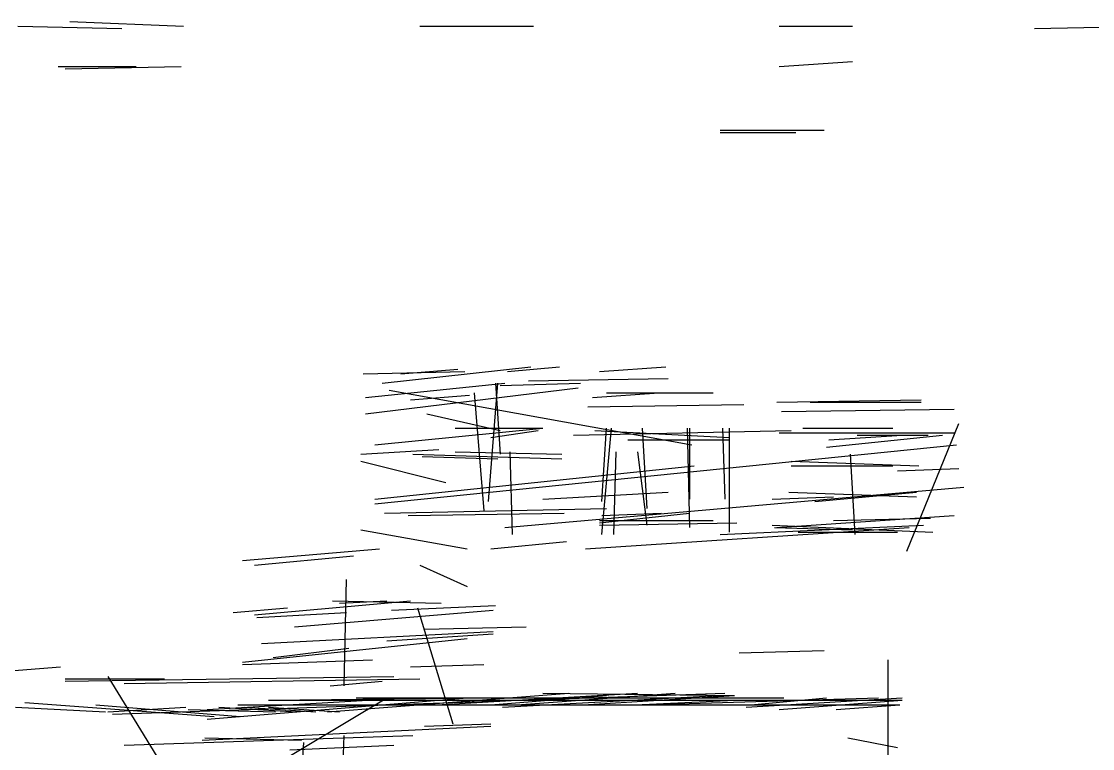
# Model space of a CAD drawing. Header units: metres. Extents: x 0.1 to 46.8, y -33.1 to 0.
# Drawn here: x 36.585 to 41.115, y -14.805 to -11.73 of the extents above; entities that cross this region are included whole.
import ezdxf

# ---------------------------------------------------------------- set-up
doc = ezdxf.new("R2010")
doc.units = ezdxf.units.M
doc.layers.add('Lines', color=7, linetype='Continuous')
doc.layers.add('Walls', color=2, linetype='Continuous')

msp = doc.modelspace()

# ---------------------------------------------------------------- linework, layer by layer
at = {"layer": 'Lines'}
for p, q in [((36.79, -11.73), (37.27, -11.75)), ((36.57, -11.75), (37.01, -11.76)), ((38.27, -11.75), (38.75, -11.75)), ((39.79, -11.75), (40.1, -11.75)), ((40.87, -11.76), (41.33, -11.75)), ((39.79, -11.92), (40.1, -11.9)), ((36.74, -11.92), (37.07, -11.92)), ((36.77, -11.93), (37.26, -11.92)), ((39.54, -12.19), (39.98, -12.19)), ((39.54, -12.2), (39.86, -12.2)), ((38.03, -13.22), (38.46, -13.21)), ((38.11, -13.26), (38.74, -13.19)), ((38.19, -13.22), (38.43, -13.2)), ((38.64, -13.21), (38.86, -13.19)), ((39.03, -13.21), (39.31, -13.19)), ((38.04, -13.32), (38.63, -13.26)), ((38.56, -13.76), (38.6, -13.26)), ((38.59, -13.26), (38.61, -13.56)), ((38.61, -13.27), (38.95, -13.26)), ((38.73, -13.25), (39.32, -13.24)), ((38.04, -13.39), (38.94, -13.28)), ((38.14, -13.29), (39.42, -13.52)), ((38.23, -13.33), (38.48, -13.31)), ((38.5, -13.3), (38.54, -13.8)), ((39, -13.32), (39.28, -13.3)), ((39.06, -13.3), (39.51, -13.3)), ((38.98, -13.36), (39.64, -13.35)), ((39.78, -13.34), (40.39, -13.33)), ((39.92, -13.34), (40.39, -13.34)), ((38.3, -13.39), (38.61, -13.46)), ((39.8, -13.38), (40.53, -13.37)), ((38.08, -13.52), (38.79, -13.45)), ((38.42, -13.45), (38.79, -13.45)), ((39.04, -13.76), (39.06, -13.45)), ((39.04, -13.9), (39.08, -13.45)), ((39.21, -13.45), (39.23, -13.79)), ((39.4, -13.45), (39.41, -13.87)), ((39.41, -13.45), (39.41, -13.75)), ((39.55, -13.45), (39.56, -13.75)), ((39.58, -13.89), (39.58, -13.45)), ((39.89, -13.45), (40.27, -13.45)), ((40.33, -13.97), (40.55, -13.43)), ((38.57, -13.49), (38.77, -13.46)), ((38.92, -13.48), (39.84, -13.46)), ((39.01, -13.46), (39.58, -13.49)), ((39.79, -13.47), (40.53, -13.47)), ((39.99, -13.53), (40.48, -13.48)), ((40, -13.5), (40.31, -13.48)), ((40.12, -13.48), (40.42, -13.48)), ((38.02, -13.56), (38.35, -13.54)), ((38.08, -13.77), (40.54, -13.52)), ((39.15, -13.5), (39.58, -13.5)), ((38.24, -13.56), (38.87, -13.58)), ((38.28, -13.57), (38.6, -13.58)), ((38.42, -13.55), (38.87, -13.56)), ((38.65, -13.55), (38.66, -13.9)), ((39.09, -13.9), (39.1, -13.55)), ((39.19, -13.55), (39.23, -13.86)), ((40.09, -13.56), (40.11, -13.9)), ((38.02, -13.59), (38.38, -13.68)), ((38.08, -13.75), (39.43, -13.61)), ((39.84, -13.59), (40.38, -13.61)), ((39.84, -13.61), (40.27, -13.61)), ((40.29, -13.63), (40.55, -13.62)), ((38.63, -13.87), (40.57, -13.7)), ((38.79, -13.75), (39.32, -13.72)), ((39.83, -13.72), (40.37, -13.74)), ((39.94, -13.76), (40.37, -13.72)), ((39.76, -13.75), (40.02, -13.74)), ((38.12, -13.81), (39.06, -13.79)), ((38.22, -13.82), (38.88, -13.81)), ((39.03, -13.85), (39.41, -13.81)), ((39.04, -13.82), (39.29, -13.81)), ((39.03, -13.84), (39.51, -13.84)), ((39.03, -13.86), (39.61, -13.85)), ((39.54, -13.9), (40.4, -13.86)), ((39.76, -13.86), (40.44, -13.89)), ((39.78, -13.87), (40.53, -13.82)), ((40.02, -13.84), (40.43, -13.83)), ((38.02, -13.88), (38.47, -13.96)), ((38.97, -13.96), (40.34, -13.87)), ((39.77, -13.87), (40.1, -13.88)), ((39.87, -13.89), (40.29, -13.89)), ((38.57, -13.96), (38.89, -13.93)), ((37.52, -14.01), (38.1, -13.96)), ((37.57, -14.03), (37.99, -13.99)), ((38.27, -14.03), (38.47, -14.12)), ((37.95, -14.54), (37.96, -14.09)), ((37.48, -14.23), (37.71, -14.21)), ((37.57, -14.24), (38.23, -14.18)), ((37.74, -14.29), (38.58, -14.22)), ((37.9, -14.18), (38.36, -14.19)), ((37.93, -14.19), (38.13, -14.18)), ((38.15, -14.22), (38.59, -14.2)), ((38.26, -14.21), (38.41, -14.7)), ((37.58, -14.25), (37.96, -14.23)), ((37.6, -14.36), (38.58, -14.31)), ((38.29, -14.3), (38.72, -14.29)), ((37.52, -14.44), (38.47, -14.34)), ((38.13, -14.35), (38.58, -14.32)), ((37.65, -14.42), (37.97, -14.38)), ((39.62, -14.4), (39.98, -14.39)), ((37.52, -14.45), (38.07, -14.43)), ((38.23, -14.46), (38.54, -14.45)), ((40.25, -14.96), (40.25, -14.43)), ((35.84, -14.53), (36.75, -14.46)), ((36.77, -14.52), (38.16, -14.5)), ((36.77, -14.51), (37.19, -14.51)), ((36.95, -14.5), (37.22, -14.94)), ((37.02, -14.53), (38.27, -14.51)), ((37.89, -14.54), (38.11, -14.52)), ((36.97, -14.66), (39.56, -14.57)), ((37.88, -14.65), (38.9, -14.57)), ((38.34, -14.62), (39.19, -14.57)), ((38.57, -14.62), (39.06, -14.58)), ((38.62, -14.63), (39.53, -14.58)), ((38.68, -14.62), (39.35, -14.57)), ((38.79, -14.57), (39.6, -14.58)), ((38.96, -14.62), (39.6, -14.58)), ((36.56, -14.63), (36.94, -14.65)), ((36.6, -14.61), (37.4, -14.67)), ((36.9, -14.62), (37.51, -14.67)), ((36.95, -14.65), (37.28, -14.63)), ((36.96, -15.29), (38.13, -14.59)), ((37.37, -14.68), (38.47, -14.59)), ((37.37, -14.64), (38.22, -14.59)), ((37.42, -14.63), (37.75, -14.65)), ((37.5, -14.62), (40.3, -14.62)), ((37.53, -14.63), (37.83, -14.65)), ((37.63, -14.6), (38.56, -14.59)), ((37.63, -14.6), (40.31, -14.6)), ((37.63, -14.63), (37.93, -14.65)), ((38, -14.59), (39.81, -14.59)), ((39.18, -14.62), (39.6, -14.6)), ((39.22, -14.62), (40.21, -14.59)), ((39.65, -14.63), (40.31, -14.59)), ((39.67, -14.62), (39.99, -14.59)), ((39.79, -14.64), (40.31, -14.6)), ((40.03, -14.64), (40.3, -14.62)), ((37.29, -14.64), (37.66, -14.65)), ((37.35, -14.77), (38.57, -14.71)), ((38.29, -14.71), (38.57, -14.7)), ((37.02, -14.79), (38.24, -14.75)), ((37.36, -14.76), (37.77, -14.77)), ((37.94, -15.06), (37.95, -14.75)), ((40.08, -14.76), (40.29, -14.8)), ((37.72, -14.81), (38.16, -14.79)), ((37.75, -15.23), (37.78, -14.78))]:
    msp.add_line(p, q, dxfattribs=at)
at = {"layer": 'Walls'}
for p, q in [((38.11, -13.26), (38.74, -13.19)), ((38.11, -13.26), (38.74, -13.19)), ((38.11, -13.26), (38.74, -13.19)), ((38.11, -13.26), (38.74, -13.19)), ((38.11, -13.26), (38.74, -13.19)), ((38.11, -13.26), (38.74, -13.19)), ((38.04, -13.32), (38.63, -13.26)), ((38.04, -13.32), (38.63, -13.26)), ((38.04, -13.32), (38.63, -13.26)), ((38.04, -13.32), (38.63, -13.26)), ((38.04, -13.32), (38.63, -13.26)), ((38.04, -13.32), (38.63, -13.26)), ((38.04, -13.32), (38.63, -13.26)), ((38.73, -13.25), (39.32, -13.24)), ((38.73, -13.25), (39.32, -13.24)), ((38.73, -13.25), (39.32, -13.24)), ((38.73, -13.25), (39.32, -13.24)), ((38.73, -13.25), (39.32, -13.24)), ((38.73, -13.25), (39.32, -13.24)), ((38.73, -13.25), (39.32, -13.24)), ((38.73, -13.25), (39.32, -13.24)), ((38.73, -13.25), (39.32, -13.24)), ((38.73, -13.25), (39.32, -13.24)), ((38.73, -13.25), (39.32, -13.24)), ((38.73, -13.25), (39.32, -13.24)), ((38.73, -13.25), (39.32, -13.24)), ((38.73, -13.25), (39.32, -13.24)), ((38.73, -13.25), (39.32, -13.24)), ((38.04, -13.39), (38.94, -13.28)), ((38.04, -13.39), (38.94, -13.28)), ((38.04, -13.39), (38.94, -13.28)), ((38.04, -13.39), (38.94, -13.28)), ((38.04, -13.39), (38.94, -13.28)), ((38.04, -13.39), (38.94, -13.28)), ((38.04, -13.39), (38.94, -13.28)), ((38.04, -13.39), (38.94, -13.28)), ((38.14, -13.29), (39.42, -13.52)), ((38.14, -13.29), (39.42, -13.52)), ((38.98, -13.36), (39.64, -13.35)), ((38.98, -13.36), (39.64, -13.35)), ((38.98, -13.36), (39.64, -13.35)), ((38.98, -13.36), (39.64, -13.35)), ((38.98, -13.36), (39.64, -13.35)), ((38.98, -13.36), (39.64, -13.35)), ((38.98, -13.36), (39.64, -13.35)), ((38.98, -13.36), (39.64, -13.35)), ((38.98, -13.36), (39.64, -13.35)), ((39.78, -13.34), (40.39, -13.33)), ((39.78, -13.34), (40.39, -13.33)), ((39.78, -13.34), (40.39, -13.33)), ((39.78, -13.34), (40.39, -13.33)), ((39.78, -13.34), (40.39, -13.33)), ((39.78, -13.34), (40.39, -13.33)), ((39.78, -13.34), (40.39, -13.33)), ((39.78, -13.34), (40.39, -13.33)), ((39.78, -13.34), (40.39, -13.33)), ((39.78, -13.34), (40.39, -13.33)), ((39.8, -13.38), (40.53, -13.37)), ((39.8, -13.38), (40.53, -13.37)), ((39.8, -13.38), (40.53, -13.37)), ((39.8, -13.38), (40.53, -13.37)), ((39.8, -13.38), (40.53, -13.37)), ((39.8, -13.38), (40.53, -13.37)), ((39.8, -13.38), (40.53, -13.37)), ((39.8, -13.38), (40.53, -13.37)), ((38.08, -13.52), (38.79, -13.45)), ((38.08, -13.52), (38.79, -13.45)), ((38.08, -13.52), (38.79, -13.45)), ((38.08, -13.52), (38.79, -13.45)), ((38.08, -13.52), (38.79, -13.45)), ((38.08, -13.52), (38.79, -13.45)), ((38.08, -13.52), (38.79, -13.45)), ((38.08, -13.52), (38.79, -13.45)), ((38.92, -13.48), (39.84, -13.46)), ((38.92, -13.48), (39.84, -13.46)), ((38.92, -13.48), (39.84, -13.46)), ((38.92, -13.48), (39.84, -13.46)), ((38.92, -13.48), (39.84, -13.46)), ((38.92, -13.48), (39.84, -13.46)), ((38.92, -13.48), (39.84, -13.46)), ((38.92, -13.48), (39.84, -13.46)), ((38.92, -13.48), (39.84, -13.46)), ((38.92, -13.48), (39.84, -13.46)), ((38.92, -13.48), (39.84, -13.46)), ((38.92, -13.48), (39.84, -13.46)), ((38.92, -13.48), (39.84, -13.46)), ((39.01, -13.46), (39.58, -13.49)), ((39.01, -13.46), (39.58, -13.49)), ((39.01, -13.46), (39.58, -13.49)), ((39.01, -13.46), (39.58, -13.49)), ((39.01, -13.46), (39.58, -13.49)), ((39.01, -13.46), (39.58, -13.49)), ((39.01, -13.46), (39.58, -13.49)), ((39.01, -13.46), (39.58, -13.49)), ((39.01, -13.46), (39.58, -13.49)), ((39.01, -13.46), (39.58, -13.49)), ((39.01, -13.46), (39.58, -13.49)), ((39.79, -13.47), (40.53, -13.47)), ((39.79, -13.47), (40.53, -13.47)), ((39.79, -13.47), (40.53, -13.47)), ((39.79, -13.47), (40.53, -13.47)), ((39.79, -13.47), (40.53, -13.47)), ((39.79, -13.47), (40.53, -13.47)), ((39.79, -13.47), (40.53, -13.47)), ((39.79, -13.47), (40.53, -13.47)), ((38.08, -13.77), (40.54, -13.52)), ((38.08, -13.77), (40.54, -13.52)), ((38.08, -13.77), (40.54, -13.52)), ((38.08, -13.77), (40.54, -13.52)), ((38.08, -13.77), (40.54, -13.52)), ((38.08, -13.77), (40.54, -13.52)), ((38.08, -13.77), (40.54, -13.52)), ((38.08, -13.77), (40.54, -13.52)), ((38.08, -13.77), (40.54, -13.52)), ((38.08, -13.77), (40.54, -13.52)), ((38.08, -13.77), (40.54, -13.52)), ((38.08, -13.77), (40.54, -13.52)), ((38.08, -13.77), (40.54, -13.52)), ((38.08, -13.77), (40.54, -13.52)), ((38.24, -13.56), (38.87, -13.58)), ((38.24, -13.56), (38.87, -13.58)), ((38.24, -13.56), (38.87, -13.58)), ((38.24, -13.56), (38.87, -13.58)), ((38.24, -13.56), (38.87, -13.58)), ((38.24, -13.56), (38.87, -13.58)), ((38.24, -13.56), (38.87, -13.58)), ((38.24, -13.56), (38.87, -13.58)), ((38.24, -13.56), (38.87, -13.58)), ((38.24, -13.56), (38.87, -13.58)), ((38.24, -13.56), (38.87, -13.58)), ((38.24, -13.56), (38.87, -13.58)), ((38.24, -13.56), (38.87, -13.58)), ((38.08, -13.75), (39.43, -13.61)), ((38.08, -13.75), (39.43, -13.61)), ((38.08, -13.75), (39.43, -13.61)), ((38.08, -13.75), (39.43, -13.61)), ((38.08, -13.75), (39.43, -13.61)), ((38.08, -13.75), (39.43, -13.61)), ((38.08, -13.75), (39.43, -13.61)), ((38.08, -13.75), (39.43, -13.61)), ((38.08, -13.75), (39.43, -13.61)), ((38.08, -13.75), (39.43, -13.61)), ((38.08, -13.75), (39.43, -13.61)), ((38.08, -13.75), (39.43, -13.61)), ((38.08, -13.75), (39.43, -13.61)), ((38.08, -13.75), (39.43, -13.61)), ((39.84, -13.59), (40.38, -13.61)), ((39.84, -13.59), (40.38, -13.61)), ((39.84, -13.59), (40.38, -13.61)), ((39.84, -13.59), (40.38, -13.61)), ((39.84, -13.59), (40.38, -13.61)), ((39.84, -13.59), (40.38, -13.61)), ((39.84, -13.59), (40.38, -13.61)), ((39.84, -13.59), (40.38, -13.61)), ((38.63, -13.87), (40.57, -13.7)), ((38.63, -13.87), (40.57, -13.7)), ((38.63, -13.87), (40.57, -13.7)), ((38.63, -13.87), (40.57, -13.7)), ((38.63, -13.87), (40.57, -13.7)), ((38.63, -13.87), (40.57, -13.7)), ((38.63, -13.87), (40.57, -13.7)), ((38.63, -13.87), (40.57, -13.7)), ((38.63, -13.87), (40.57, -13.7)), ((38.63, -13.87), (40.57, -13.7)), ((38.63, -13.87), (40.57, -13.7)), ((38.63, -13.87), (40.57, -13.7)), ((38.63, -13.87), (40.57, -13.7)), ((38.63, -13.87), (40.57, -13.7)), ((38.63, -13.87), (40.57, -13.7)), ((38.79, -13.75), (39.32, -13.72)), ((38.79, -13.75), (39.32, -13.72)), ((38.79, -13.75), (39.32, -13.72)), ((38.79, -13.75), (39.32, -13.72)), ((38.79, -13.75), (39.32, -13.72)), ((38.79, -13.75), (39.32, -13.72)), ((38.79, -13.75), (39.32, -13.72)), ((38.79, -13.75), (39.32, -13.72)), ((38.79, -13.75), (39.32, -13.72)), ((38.79, -13.75), (39.32, -13.72)), ((38.79, -13.75), (39.32, -13.72)), ((38.79, -13.75), (39.32, -13.72)), ((38.79, -13.75), (39.32, -13.72)), ((38.79, -13.75), (39.32, -13.72)), ((39.83, -13.72), (40.37, -13.74)), ((39.83, -13.72), (40.37, -13.74)), ((39.83, -13.72), (40.37, -13.74)), ((39.83, -13.72), (40.37, -13.74)), ((39.83, -13.72), (40.37, -13.74)), ((39.83, -13.72), (40.37, -13.74)), ((39.83, -13.72), (40.37, -13.74)), ((39.83, -13.72), (40.37, -13.74)), ((39.83, -13.72), (40.37, -13.74)), ((38.12, -13.81), (39.06, -13.79)), ((38.12, -13.81), (39.06, -13.79)), ((38.12, -13.81), (39.06, -13.79)), ((38.12, -13.81), (39.06, -13.79)), ((38.12, -13.81), (39.06, -13.79)), ((38.12, -13.81), (39.06, -13.79)), ((38.12, -13.81), (39.06, -13.79)), ((38.12, -13.81), (39.06, -13.79)), ((38.12, -13.81), (39.06, -13.79)), ((38.12, -13.81), (39.06, -13.79)), ((38.12, -13.81), (39.06, -13.79)), ((38.12, -13.81), (39.06, -13.79)), ((38.12, -13.81), (39.06, -13.79)), ((38.22, -13.82), (38.88, -13.81)), ((38.22, -13.82), (38.88, -13.81)), ((38.22, -13.82), (38.88, -13.81)), ((38.22, -13.82), (38.88, -13.81)), ((38.22, -13.82), (38.88, -13.81)), ((38.22, -13.82), (38.88, -13.81)), ((38.22, -13.82), (38.88, -13.81)), ((38.22, -13.82), (38.88, -13.81)), ((38.22, -13.82), (38.88, -13.81)), ((38.22, -13.82), (38.88, -13.81)), ((38.22, -13.82), (38.88, -13.81)), ((38.22, -13.82), (38.88, -13.81)), ((38.22, -13.82), (38.88, -13.81)), ((38.22, -13.82), (38.88, -13.81)), ((38.22, -13.82), (38.88, -13.81)), ((39.03, -13.86), (39.61, -13.85)), ((39.03, -13.86), (39.61, -13.85)), ((39.03, -13.86), (39.61, -13.85)), ((39.03, -13.86), (39.61, -13.85)), ((39.03, -13.86), (39.61, -13.85)), ((39.03, -13.86), (39.61, -13.85)), ((39.03, -13.86), (39.61, -13.85)), ((39.03, -13.86), (39.61, -13.85)), ((39.03, -13.86), (39.61, -13.85)), ((39.03, -13.86), (39.61, -13.85)), ((39.03, -13.86), (39.61, -13.85)), ((39.03, -13.86), (39.61, -13.85)), ((39.03, -13.86), (39.61, -13.85)), ((39.03, -13.86), (39.61, -13.85)), ((39.03, -13.86), (39.61, -13.85)), ((39.03, -13.86), (39.61, -13.85)), ((39.03, -13.86), (39.61, -13.85)), ((39.54, -13.9), (40.4, -13.86)), ((39.54, -13.9), (40.4, -13.86)), ((39.54, -13.9), (40.4, -13.86)), ((39.54, -13.9), (40.4, -13.86)), ((39.54, -13.9), (40.4, -13.86)), ((39.54, -13.9), (40.4, -13.86)), ((39.54, -13.9), (40.4, -13.86)), ((39.54, -13.9), (40.4, -13.86)), ((39.54, -13.9), (40.4, -13.86)), ((39.54, -13.9), (40.4, -13.86)), ((39.54, -13.9), (40.4, -13.86)), ((39.54, -13.9), (40.4, -13.86)), ((39.54, -13.9), (40.4, -13.86)), ((39.54, -13.9), (40.4, -13.86)), ((39.54, -13.9), (40.4, -13.86)), ((39.76, -13.86), (40.44, -13.89)), ((39.76, -13.86), (40.44, -13.89)), ((39.76, -13.86), (40.44, -13.89)), ((39.76, -13.86), (40.44, -13.89)), ((39.76, -13.86), (40.44, -13.89)), ((39.76, -13.86), (40.44, -13.89)), ((39.76, -13.86), (40.44, -13.89)), ((39.76, -13.86), (40.44, -13.89)), ((39.76, -13.86), (40.44, -13.89)), ((39.78, -13.87), (40.53, -13.82)), ((39.78, -13.87), (40.53, -13.82)), ((39.78, -13.87), (40.53, -13.82)), ((39.78, -13.87), (40.53, -13.82)), ((39.78, -13.87), (40.53, -13.82)), ((39.78, -13.87), (40.53, -13.82)), ((39.78, -13.87), (40.53, -13.82)), ((39.78, -13.87), (40.53, -13.82)), ((39.78, -13.87), (40.53, -13.82)), ((38.97, -13.96), (40.34, -13.87)), ((38.97, -13.96), (40.34, -13.87)), ((38.97, -13.96), (40.34, -13.87)), ((38.97, -13.96), (40.34, -13.87)), ((38.97, -13.96), (40.34, -13.87)), ((38.97, -13.96), (40.34, -13.87)), ((38.97, -13.96), (40.34, -13.87)), ((38.97, -13.96), (40.34, -13.87)), ((38.97, -13.96), (40.34, -13.87)), ((38.97, -13.96), (40.34, -13.87)), ((38.97, -13.96), (40.34, -13.87)), ((38.97, -13.96), (40.34, -13.87)), ((38.97, -13.96), (40.34, -13.87)), ((38.97, -13.96), (40.34, -13.87)), ((38.97, -13.96), (40.34, -13.87)), ((38.97, -13.96), (40.34, -13.87)), ((38.97, -13.96), (40.34, -13.87)), ((37.52, -14.01), (38.1, -13.96)), ((37.52, -14.01), (38.1, -13.96)), ((37.52, -14.01), (38.1, -13.96)), ((37.52, -14.01), (38.1, -13.96)), ((37.52, -14.01), (38.1, -13.96)), ((37.52, -14.01), (38.1, -13.96)), ((37.52, -14.01), (38.1, -13.96)), ((37.52, -14.01), (38.1, -13.96)), ((37.52, -14.01), (38.1, -13.96)), ((37.52, -14.01), (38.1, -13.96)), ((37.52, -14.01), (38.1, -13.96)), ((37.52, -14.01), (38.1, -13.96)), ((37.52, -14.01), (38.1, -13.96)), ((37.57, -14.24), (38.23, -14.18)), ((37.57, -14.24), (38.23, -14.18)), ((37.57, -14.24), (38.23, -14.18)), ((37.57, -14.24), (38.23, -14.18)), ((37.57, -14.24), (38.23, -14.18)), ((37.57, -14.24), (38.23, -14.18)), ((37.57, -14.24), (38.23, -14.18)), ((37.57, -14.24), (38.23, -14.18)), ((37.57, -14.24), (38.23, -14.18)), ((37.57, -14.24), (38.23, -14.18)), ((37.57, -14.24), (38.23, -14.18)), ((37.57, -14.24), (38.23, -14.18)), ((37.57, -14.24), (38.23, -14.18)), ((37.57, -14.24), (38.23, -14.18)), ((37.57, -14.24), (38.23, -14.18)), ((37.57, -14.24), (38.23, -14.18)), ((37.57, -14.24), (38.23, -14.18)), ((37.74, -14.29), (38.58, -14.22)), ((37.74, -14.29), (38.58, -14.22)), ((37.74, -14.29), (38.58, -14.22)), ((37.74, -14.29), (38.58, -14.22)), ((37.74, -14.29), (38.58, -14.22)), ((37.74, -14.29), (38.58, -14.22)), ((37.74, -14.29), (38.58, -14.22)), ((37.74, -14.29), (38.58, -14.22)), ((37.74, -14.29), (38.58, -14.22)), ((37.74, -14.29), (38.58, -14.22)), ((37.74, -14.29), (38.58, -14.22)), ((37.74, -14.29), (38.58, -14.22)), ((37.74, -14.29), (38.58, -14.22)), ((37.74, -14.29), (38.58, -14.22)), ((37.74, -14.29), (38.58, -14.22)), ((37.74, -14.29), (38.58, -14.22)), ((37.74, -14.29), (38.58, -14.22)), ((37.74, -14.29), (38.58, -14.22)), ((37.6, -14.36), (38.58, -14.31)), ((37.6, -14.36), (38.58, -14.31)), ((37.6, -14.36), (38.58, -14.31)), ((37.6, -14.36), (38.58, -14.31)), ((37.6, -14.36), (38.58, -14.31)), ((37.6, -14.36), (38.58, -14.31)), ((37.6, -14.36), (38.58, -14.31)), ((37.6, -14.36), (38.58, -14.31)), ((37.6, -14.36), (38.58, -14.31)), ((37.6, -14.36), (38.58, -14.31)), ((37.6, -14.36), (38.58, -14.31)), ((37.6, -14.36), (38.58, -14.31)), ((37.6, -14.36), (38.58, -14.31)), ((37.6, -14.36), (38.58, -14.31)), ((37.6, -14.36), (38.58, -14.31)), ((37.6, -14.36), (38.58, -14.31)), ((37.6, -14.36), (38.58, -14.31)), ((37.52, -14.44), (38.47, -14.34)), ((37.52, -14.44), (38.47, -14.34)), ((37.52, -14.44), (38.47, -14.34)), ((37.52, -14.44), (38.47, -14.34)), ((37.52, -14.44), (38.47, -14.34)), ((37.52, -14.44), (38.47, -14.34)), ((37.52, -14.44), (38.47, -14.34)), ((37.52, -14.44), (38.47, -14.34)), ((37.52, -14.44), (38.47, -14.34)), ((37.52, -14.44), (38.47, -14.34)), ((37.52, -14.44), (38.47, -14.34)), ((37.52, -14.44), (38.47, -14.34)), ((37.52, -14.44), (38.47, -14.34)), ((37.52, -14.44), (38.47, -14.34)), ((37.52, -14.44), (38.47, -14.34)), ((37.52, -14.44), (38.47, -14.34)), ((37.52, -14.44), (38.47, -14.34)), ((37.52, -14.44), (38.47, -14.34)), ((37.52, -14.44), (38.47, -14.34)), ((37.52, -14.44), (38.47, -14.34)), ((37.52, -14.44), (38.47, -14.34)), ((37.52, -14.45), (38.07, -14.43)), ((37.52, -14.45), (38.07, -14.43)), ((37.52, -14.45), (38.07, -14.43)), ((37.52, -14.45), (38.07, -14.43)), ((37.52, -14.45), (38.07, -14.43)), ((37.52, -14.45), (38.07, -14.43)), ((37.52, -14.45), (38.07, -14.43)), ((37.52, -14.45), (38.07, -14.43)), ((37.52, -14.45), (38.07, -14.43)), ((37.52, -14.45), (38.07, -14.43)), ((37.52, -14.45), (38.07, -14.43)), ((37.52, -14.45), (38.07, -14.43)), ((37.52, -14.45), (38.07, -14.43)), ((37.52, -14.45), (38.07, -14.43)), ((37.52, -14.45), (38.07, -14.43)), ((37.52, -14.45), (38.07, -14.43)), ((37.52, -14.45), (38.07, -14.43)), ((37.52, -14.45), (38.07, -14.43)), ((37.52, -14.45), (38.07, -14.43)), ((37.52, -14.45), (38.07, -14.43)), ((37.52, -14.45), (38.07, -14.43)), ((37.52, -14.45), (38.07, -14.43)), ((37.52, -14.45), (38.07, -14.43)), ((35.84, -14.53), (36.75, -14.46)), ((35.84, -14.53), (36.75, -14.46)), ((35.84, -14.53), (36.75, -14.46)), ((35.84, -14.53), (36.75, -14.46)), ((35.84, -14.53), (36.75, -14.46)), ((35.84, -14.53), (36.75, -14.46)), ((36.77, -14.52), (38.16, -14.5)), ((36.77, -14.52), (38.16, -14.5)), ((36.77, -14.52), (38.16, -14.5)), ((36.77, -14.52), (38.16, -14.5)), ((36.77, -14.52), (38.16, -14.5)), ((36.77, -14.52), (38.16, -14.5)), ((36.77, -14.52), (38.16, -14.5)), ((36.77, -14.52), (38.16, -14.5)), ((36.77, -14.52), (38.16, -14.5)), ((36.77, -14.52), (38.16, -14.5)), ((36.77, -14.52), (38.16, -14.5)), ((36.77, -14.52), (38.16, -14.5)), ((36.77, -14.52), (38.16, -14.5)), ((36.77, -14.52), (38.16, -14.5)), ((36.77, -14.52), (38.16, -14.5)), ((36.77, -14.52), (38.16, -14.5)), ((36.77, -14.52), (38.16, -14.5)), ((36.77, -14.52), (38.16, -14.5)), ((36.77, -14.52), (38.16, -14.5)), ((36.77, -14.52), (38.16, -14.5)), ((36.77, -14.52), (38.16, -14.5)), ((36.77, -14.52), (38.16, -14.5)), ((36.77, -14.52), (38.16, -14.5)), ((36.77, -14.52), (38.16, -14.5)), ((37.02, -14.53), (38.27, -14.51)), ((37.02, -14.53), (38.27, -14.51)), ((37.02, -14.53), (38.27, -14.51)), ((37.02, -14.53), (38.27, -14.51)), ((37.02, -14.53), (38.27, -14.51)), ((37.02, -14.53), (38.27, -14.51)), ((37.02, -14.53), (38.27, -14.51)), ((37.02, -14.53), (38.27, -14.51)), ((37.02, -14.53), (38.27, -14.51)), ((37.02, -14.53), (38.27, -14.51)), ((37.02, -14.53), (38.27, -14.51)), ((37.02, -14.53), (38.27, -14.51)), ((37.02, -14.53), (38.27, -14.51)), ((37.02, -14.53), (38.27, -14.51)), ((37.02, -14.53), (38.27, -14.51)), ((37.02, -14.53), (38.27, -14.51)), ((37.02, -14.53), (38.27, -14.51)), ((37.02, -14.53), (38.27, -14.51)), ((37.02, -14.53), (38.27, -14.51)), ((37.02, -14.53), (38.27, -14.51)), ((37.02, -14.53), (38.27, -14.51)), ((37.02, -14.53), (38.27, -14.51)), ((37.02, -14.53), (38.27, -14.51)), ((37.02, -14.53), (38.27, -14.51)), ((37.02, -14.53), (38.27, -14.51)), ((37.02, -14.53), (38.27, -14.51)), ((36.97, -14.66), (39.56, -14.57)), ((36.97, -14.66), (39.56, -14.57)), ((36.97, -14.66), (39.56, -14.57)), ((36.97, -14.66), (39.56, -14.57)), ((36.97, -14.66), (39.56, -14.57)), ((36.97, -14.66), (39.56, -14.57)), ((36.97, -14.66), (39.56, -14.57)), ((36.97, -14.66), (39.56, -14.57)), ((36.97, -14.66), (39.56, -14.57)), ((36.97, -14.66), (39.56, -14.57)), ((36.97, -14.66), (39.56, -14.57)), ((36.97, -14.66), (39.56, -14.57)), ((36.97, -14.66), (39.56, -14.57)), ((36.97, -14.66), (39.56, -14.57)), ((36.97, -14.66), (39.56, -14.57)), ((36.97, -14.66), (39.56, -14.57)), ((36.97, -14.66), (39.56, -14.57)), ((36.97, -14.66), (39.56, -14.57)), ((36.97, -14.66), (39.56, -14.57)), ((36.97, -14.66), (39.56, -14.57)), ((36.97, -14.66), (39.56, -14.57)), ((36.97, -14.66), (39.56, -14.57)), ((37.88, -14.65), (38.9, -14.57)), ((37.88, -14.65), (38.9, -14.57)), ((37.88, -14.65), (38.9, -14.57)), ((37.88, -14.65), (38.9, -14.57)), ((37.88, -14.65), (38.9, -14.57)), ((37.88, -14.65), (38.9, -14.57)), ((37.88, -14.65), (38.9, -14.57)), ((37.88, -14.65), (38.9, -14.57)), ((37.88, -14.65), (38.9, -14.57)), ((37.88, -14.65), (38.9, -14.57)), ((37.88, -14.65), (38.9, -14.57)), ((37.88, -14.65), (38.9, -14.57)), ((37.88, -14.65), (38.9, -14.57)), ((37.88, -14.65), (38.9, -14.57)), ((37.88, -14.65), (38.9, -14.57)), ((37.88, -14.65), (38.9, -14.57)), ((37.88, -14.65), (38.9, -14.57)), ((37.88, -14.65), (38.9, -14.57)), ((37.88, -14.65), (38.9, -14.57)), ((38.34, -14.62), (39.19, -14.57)), ((38.34, -14.62), (39.19, -14.57)), ((38.34, -14.62), (39.19, -14.57)), ((38.34, -14.62), (39.19, -14.57)), ((38.34, -14.62), (39.19, -14.57)), ((38.34, -14.62), (39.19, -14.57)), ((38.34, -14.62), (39.19, -14.57)), ((38.34, -14.62), (39.19, -14.57)), ((38.34, -14.62), (39.19, -14.57)), ((38.34, -14.62), (39.19, -14.57)), ((38.34, -14.62), (39.19, -14.57)), ((38.62, -14.63), (39.53, -14.58)), ((38.62, -14.63), (39.53, -14.58)), ((38.62, -14.63), (39.53, -14.58)), ((38.62, -14.63), (39.53, -14.58)), ((38.62, -14.63), (39.53, -14.58)), ((38.62, -14.63), (39.53, -14.58)), ((38.62, -14.63), (39.53, -14.58)), ((38.68, -14.62), (39.35, -14.57)), ((38.68, -14.62), (39.35, -14.57)), ((38.68, -14.62), (39.35, -14.57)), ((38.68, -14.62), (39.35, -14.57)), ((38.68, -14.62), (39.35, -14.57)), ((38.68, -14.62), (39.35, -14.57)), ((38.79, -14.57), (39.6, -14.58)), ((38.79, -14.57), (39.6, -14.58)), ((38.79, -14.57), (39.6, -14.58)), ((38.79, -14.57), (39.6, -14.58)), ((38.79, -14.57), (39.6, -14.58)), ((38.79, -14.57), (39.6, -14.58)), ((38.79, -14.57), (39.6, -14.58)), ((38.79, -14.57), (39.6, -14.58)), ((38.96, -14.62), (39.6, -14.58)), ((38.96, -14.62), (39.6, -14.58)), ((38.96, -14.62), (39.6, -14.58)), ((38.96, -14.62), (39.6, -14.58)), ((38.96, -14.62), (39.6, -14.58)), ((38.96, -14.62), (39.6, -14.58)), ((38.96, -14.62), (39.6, -14.58)), ((38.96, -14.62), (39.6, -14.58)), ((38.96, -14.62), (39.6, -14.58)), ((38.96, -14.62), (39.6, -14.58)), ((38.96, -14.62), (39.6, -14.58)), ((36.6, -14.61), (37.4, -14.67)), ((36.6, -14.61), (37.4, -14.67)), ((36.6, -14.61), (37.4, -14.67)), ((36.6, -14.61), (37.4, -14.67)), ((36.6, -14.61), (37.4, -14.67)), ((36.6, -14.61), (37.4, -14.67)), ((36.6, -14.61), (37.4, -14.67)), ((36.6, -14.61), (37.4, -14.67)), ((36.6, -14.61), (37.4, -14.67)), ((36.6, -14.61), (37.4, -14.67)), ((36.6, -14.61), (37.4, -14.67)), ((36.6, -14.61), (37.4, -14.67)), ((36.6, -14.61), (37.4, -14.67)), ((36.6, -14.61), (37.4, -14.67)), ((36.9, -14.62), (37.51, -14.67)), ((36.9, -14.62), (37.51, -14.67)), ((36.9, -14.62), (37.51, -14.67)), ((36.9, -14.62), (37.51, -14.67)), ((36.9, -14.62), (37.51, -14.67)), ((36.9, -14.62), (37.51, -14.67)), ((36.9, -14.62), (37.51, -14.67)), ((36.9, -14.62), (37.51, -14.67)), ((36.9, -14.62), (37.51, -14.67)), ((36.9, -14.62), (37.51, -14.67)), ((36.9, -14.62), (37.51, -14.67)), ((36.9, -14.62), (37.51, -14.67)), ((36.9, -14.62), (37.51, -14.67)), ((36.9, -14.62), (37.51, -14.67)), ((36.9, -14.62), (37.51, -14.67)), ((36.9, -14.62), (37.51, -14.67)), ((36.9, -14.62), (37.51, -14.67)), ((37.37, -14.64), (38.22, -14.59)), ((37.37, -14.68), (38.47, -14.59)), ((37.37, -14.64), (38.22, -14.59)), ((37.37, -14.68), (38.47, -14.59)), ((37.37, -14.64), (38.22, -14.59)), ((37.37, -14.68), (38.47, -14.59)), ((37.37, -14.64), (38.22, -14.59)), ((37.37, -14.68), (38.47, -14.59)), ((37.37, -14.68), (38.47, -14.59)), ((37.37, -14.68), (38.47, -14.59)), ((37.37, -14.68), (38.47, -14.59)), ((37.37, -14.68), (38.47, -14.59)), ((37.37, -14.68), (38.47, -14.59)), ((37.37, -14.68), (38.47, -14.59)), ((37.37, -14.68), (38.47, -14.59)), ((37.37, -14.68), (38.47, -14.59)), ((37.37, -14.68), (38.47, -14.59)), ((37.37, -14.68), (38.47, -14.59)), ((37.37, -14.68), (38.47, -14.59)), ((37.37, -14.68), (38.47, -14.59)), ((37.37, -14.68), (38.47, -14.59)), ((37.37, -14.68), (38.47, -14.59)), ((37.37, -14.68), (38.47, -14.59)), ((37.37, -14.68), (38.47, -14.59)), ((37.37, -14.68), (38.47, -14.59)), ((37.37, -14.68), (38.47, -14.59)), ((37.37, -14.64), (38.22, -14.59)), ((37.37, -14.64), (38.22, -14.59)), ((37.37, -14.64), (38.22, -14.59)), ((37.37, -14.64), (38.22, -14.59)), ((37.37, -14.64), (38.22, -14.59)), ((37.37, -14.64), (38.22, -14.59)), ((37.37, -14.64), (38.22, -14.59)), ((37.37, -14.64), (38.22, -14.59)), ((37.37, -14.64), (38.22, -14.59)), ((37.37, -14.64), (38.22, -14.59)), ((37.37, -14.64), (38.22, -14.59)), ((37.37, -14.64), (38.22, -14.59)), ((37.37, -14.64), (38.22, -14.59)), ((37.37, -14.64), (38.22, -14.59)), ((37.37, -14.64), (38.22, -14.59)), ((37.37, -14.64), (38.22, -14.59)), ((37.37, -14.64), (38.22, -14.59)), ((37.37, -14.64), (38.22, -14.59)), ((37.37, -14.64), (38.22, -14.59)), ((37.37, -14.64), (38.22, -14.59)), ((37.37, -14.64), (38.22, -14.59)), ((37.5, -14.62), (40.3, -14.62)), ((37.5, -14.62), (40.3, -14.62)), ((37.5, -14.62), (40.3, -14.62)), ((37.5, -14.62), (40.3, -14.62)), ((37.5, -14.62), (40.3, -14.62)), ((37.63, -14.6), (38.56, -14.59)), ((37.63, -14.6), (38.56, -14.59)), ((37.63, -14.6), (38.56, -14.59)), ((37.63, -14.6), (38.56, -14.59)), ((37.63, -14.6), (38.56, -14.59)), ((37.63, -14.6), (38.56, -14.59)), ((37.63, -14.6), (38.56, -14.59)), ((37.63, -14.6), (38.56, -14.59)), ((37.63, -14.6), (38.56, -14.59)), ((37.63, -14.6), (38.56, -14.59)), ((37.63, -14.6), (38.56, -14.59)), ((37.63, -14.6), (38.56, -14.59)), ((37.63, -14.6), (38.56, -14.59)), ((37.63, -14.6), (38.56, -14.59)), ((37.63, -14.6), (38.56, -14.59)), ((37.63, -14.6), (38.56, -14.59)), ((37.63, -14.6), (38.56, -14.59)), ((37.63, -14.6), (38.56, -14.59)), ((37.63, -14.6), (38.56, -14.59)), ((37.63, -14.6), (38.56, -14.59)), ((37.63, -14.6), (38.56, -14.59)), ((37.63, -14.6), (38.56, -14.59)), ((37.63, -14.6), (40.31, -14.6)), ((37.63, -14.6), (40.31, -14.6)), ((37.63, -14.6), (40.31, -14.6)), ((37.63, -14.6), (40.31, -14.6)), ((37.63, -14.6), (40.31, -14.6)), ((37.63, -14.6), (40.31, -14.6)), ((38, -14.59), (39.81, -14.59)), ((38, -14.59), (39.81, -14.59)), ((38, -14.59), (39.81, -14.59)), ((38, -14.59), (39.81, -14.59)), ((38, -14.59), (39.81, -14.59)), ((39.22, -14.62), (40.21, -14.59)), ((39.22, -14.62), (40.21, -14.59)), ((39.22, -14.62), (40.21, -14.59)), ((39.22, -14.62), (40.21, -14.59)), ((39.22, -14.62), (40.21, -14.59)), ((39.22, -14.62), (40.21, -14.59)), ((39.22, -14.62), (40.21, -14.59)), ((39.22, -14.62), (40.21, -14.59)), ((39.22, -14.62), (40.21, -14.59)), ((39.65, -14.63), (40.31, -14.59)), ((39.65, -14.63), (40.31, -14.59)), ((39.65, -14.63), (40.31, -14.59)), ((39.65, -14.63), (40.31, -14.59)), ((39.65, -14.63), (40.31, -14.59)), ((39.65, -14.63), (40.31, -14.59)), ((39.65, -14.63), (40.31, -14.59)), ((39.79, -14.64), (40.31, -14.6)), ((39.79, -14.64), (40.31, -14.6)), ((39.79, -14.64), (40.31, -14.6)), ((39.79, -14.64), (40.31, -14.6)), ((39.79, -14.64), (40.31, -14.6)), ((37.35, -14.77), (38.57, -14.71)), ((37.35, -14.77), (38.57, -14.71)), ((37.35, -14.77), (38.57, -14.71)), ((37.35, -14.77), (38.57, -14.71)), ((37.35, -14.77), (38.57, -14.71)), ((37.35, -14.77), (38.57, -14.71)), ((37.35, -14.77), (38.57, -14.71)), ((37.35, -14.77), (38.57, -14.71)), ((37.35, -14.77), (38.57, -14.71)), ((37.35, -14.77), (38.57, -14.71)), ((37.35, -14.77), (38.57, -14.71)), ((37.35, -14.77), (38.57, -14.71)), ((37.35, -14.77), (38.57, -14.71)), ((37.35, -14.77), (38.57, -14.71)), ((37.35, -14.77), (38.57, -14.71)), ((37.35, -14.77), (38.57, -14.71)), ((37.35, -14.77), (38.57, -14.71)), ((37.35, -14.77), (38.57, -14.71)), ((37.35, -14.77), (38.57, -14.71)), ((37.35, -14.77), (38.57, -14.71)), ((37.35, -14.77), (38.57, -14.71)), ((37.35, -14.77), (38.57, -14.71)), ((37.35, -14.77), (38.57, -14.71)), ((37.35, -14.77), (38.57, -14.71)), ((37.02, -14.79), (38.24, -14.75)), ((37.02, -14.79), (38.24, -14.75)), ((37.02, -14.79), (38.24, -14.75)), ((37.02, -14.79), (38.24, -14.75)), ((37.02, -14.79), (38.24, -14.75)), ((37.02, -14.79), (38.24, -14.75)), ((37.02, -14.79), (38.24, -14.75)), ((37.02, -14.79), (38.24, -14.75)), ((37.02, -14.79), (38.24, -14.75)), ((37.02, -14.79), (38.24, -14.75)), ((37.02, -14.79), (38.24, -14.75)), ((37.02, -14.79), (38.24, -14.75)), ((37.02, -14.79), (38.24, -14.75)), ((37.02, -14.79), (38.24, -14.75)), ((37.02, -14.79), (38.24, -14.75)), ((37.02, -14.79), (38.24, -14.75)), ((37.02, -14.79), (38.24, -14.75)), ((37.02, -14.79), (38.24, -14.75)), ((37.02, -14.79), (38.24, -14.75)), ((37.02, -14.79), (38.24, -14.75)), ((37.02, -14.79), (38.24, -14.75)), ((37.02, -14.79), (38.24, -14.75)), ((37.02, -14.79), (38.24, -14.75)), ((37.02, -14.79), (38.24, -14.75)), ((37.02, -14.79), (38.24, -14.75))]:
    msp.add_line(p, q, dxfattribs=at)

doc.saveas('drawing.dxf')
